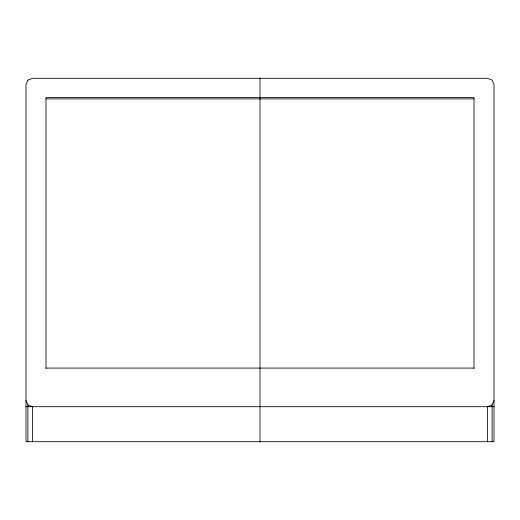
<?xml version="1.0" encoding="UTF-8"?>
<svg xmlns="http://www.w3.org/2000/svg" width="520" height="520" viewBox="0 0 520 520"><rect width="100%" height="100%" fill="white"/><g stroke="black" fill="none" stroke-linecap="round" stroke-linejoin="round"><path stroke-width="0.78" d="M492.102 441.707L492.102 404.872L494 400.439M492.102 404.872L487.513 406.705L487.513 441.707M46.001 98.904L474 98.904M46.001 368.069L474 368.069M26 406.705L494 406.705M26 400.439L27.898 404.872L32.487 406.705L32.487 441.707M474 368.55L474 97.611L46.001 97.611L46.001 368.55M260 78.293L260 441.707M27.898 404.872L27.898 441.707M27.898 80.126L26 84.559L26 441.707L494 441.707L494 84.559L492.102 80.126L487.513 78.293L32.487 78.293L27.898 80.126"/></g></svg>
